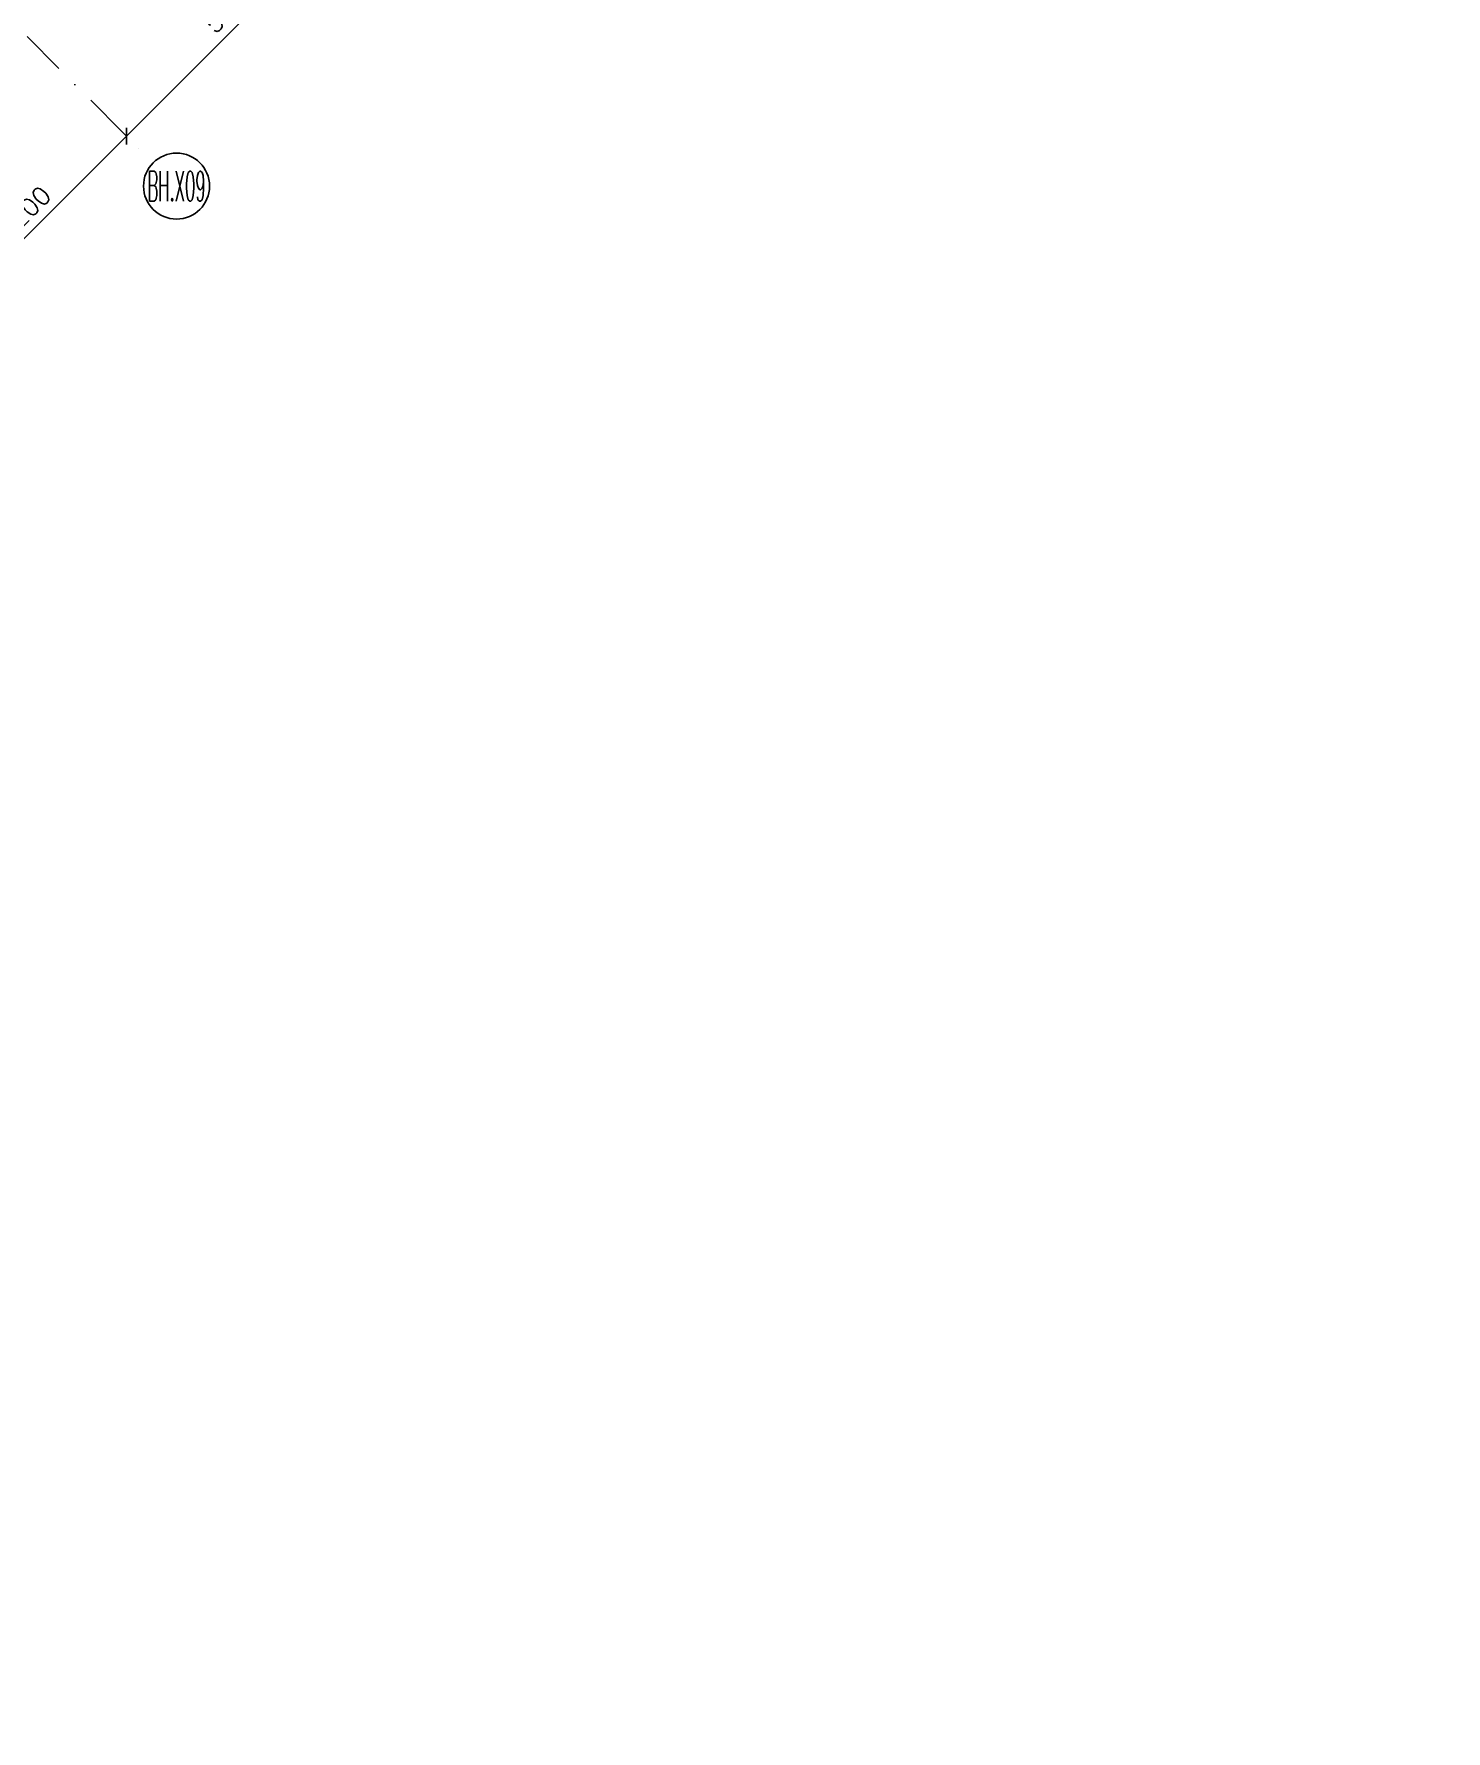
# Model space of a CAD drawing. Extents: x 660761725 to 1323371458, y 2734871439 to 5470067957.
# Drawn here: x 661340457 to 661363971, y 2735157929 to 2735186192 of the extents above; entities that cross this region are included whole.
import ezdxf
from ezdxf.enums import TextEntityAlignment as Align

# ---------------------------------------------------------------- set-up
doc = ezdxf.new("R2010")
doc.units = 0
doc.linetypes.add('AXES', pattern=[1.95, 1.2, -0.25, 0.25, -0.25])
doc.linetypes.add('sbp_axis_short', pattern=[10, 5, -2.5, 0, -2.5])
for name, color, linetype, lineweight in [('A-FLOR-PATT', 7, 'Continuous', 15), ('S-GRID', 7, 'Continuous', 9), ('S-GRID-IDEN', 7, 'Continuous', 13)]:
    doc.layers.add(name, color=color, linetype=linetype, lineweight=lineweight)
doc.layers.add('S-AXIS', color=20, linetype='AXES')
doc.layers.add('S-DIMO', color=100, linetype='Continuous')
doc.styles.add('ROMANS', font='romans.shx')
doc.styles.add('ROMANT', font='romant')
doc.dimstyles.new('S-DIMO-100', dxfattribs={"dimscale": 100, "dimtxt": 3, "dimasz": 2, "dimexe": 1.5, "dimexo": 1.5, "dimgap": 1.5, "dimtad": 1, "dimdec": 0, "dimzin": 12, "dimdsep": 46, "dimtxsty": 'ROMANS', "dimblk": 'ARCHTICK', "dimcen": 0.09, "dimdle": 1.5, "dimclrd": 8, "dimclre": 8, "dimclrt": 4, "dimadec": 0, "dimazin": 3, "dimtfac": 1, "dimtdec": 0, "dimtix": 1, "dimtmove": 1, "dimatfit": 3, "dimfxl": 1, "dimtolj": 1, "dimtzin": 0, "dimarcsym": 0})
pattern_1 = [(74.99999999999999, (0, 0), (-153.3407249233896, 41.08752341002518), [])]

# ---------------------------------------------------------------- blocks, each defined once
blk = doc.blocks.new('_ARCHTICK')
at = {"color": 0, "linetype": 'ByBlock', "const_width": 0.15}
blk.add_lwpolyline([(-0.5, -0.5), (0.5, 0.5)], dxfattribs=at)
blk = doc.blocks.new('*D106')
at = {"layer": 'S-DIMO', "color": 8, "lineweight": -2, "transparency": 16777216}
for p, q in [((662670865.278712, 2734539714.304279), (662666763.37868, 2734535612.214072)), ((662670753.1495123, 2734539614.301164), (662670653.146678, 2734539714.299362)), ((662666863.2801453, 2734535724.444356), (662666763.3737628, 2734535824.346107))]:
    blk.add_line(p, q, dxfattribs=at)
at = {"layer": 'S-DIMO', "color": 8, "lineweight": -2, "transparency": 16777216, "xscale": 200, "yscale": 200, "zscale": 200}
for p, rotation in [((662670759.2151537, 2734539608.235803), 45.00132815847456), ((662666869.4422386, 2734535718.282548), 225.0013281584746)]:
    blk.add_blockref('_ARCHTICK', p, dxfattribs=dict(at, rotation=rotation))
at = {"layer": 'S-DIMO', "color": 4, "transparency": 16777216, "insert": (662668602.1917437, 2734537875.386292), "char_height": 300, "width": 199.5440968434552, "attachment_point": 5, "rotation": 45.00132815847457, "style": 'ROMANS'}
blk.add_mtext('\\A1;5501', dxfattribs=at)
blk = doc.blocks.new('*D107')
at = {"layer": 'S-DIMO', "color": 8, "lineweight": -2, "transparency": 16777216}
for p, q in [((662666975.5054024, 2734535824.351418), (662663793.5986494, 2734532642.297144)), ((662666863.2801453, 2734535724.444356), (662666763.3733683, 2734535824.346501)), ((662663893.431664, 2734532754.595875), (662663793.5937319, 2734532854.429178))]:
    blk.add_line(p, q, dxfattribs=at)
at = {"layer": 'S-DIMO', "color": 8, "lineweight": -2, "transparency": 16777216, "xscale": 200, "yscale": 200, "zscale": 200}
for p, rotation in [((662666869.4418441, 2734535718.282943), 45.00132815847456), ((662663899.6622077, 2734532748.36562), 225.0013281584746)]:
    blk.add_blockref('_ARCHTICK', p, dxfattribs=dict(at, rotation=rotation))
at = {"layer": 'S-DIMO', "color": 4, "transparency": 16777216, "insert": (662665172.4150739, 2734534445.451398), "char_height": 300, "width": 199.5440968434552, "attachment_point": 5, "rotation": 45.00132815847457, "style": 'ROMANS'}
blk.add_mtext('\\A1;4200', dxfattribs=at)
blk = doc.blocks.new('*U1142')
at = {"layer": 'S-AXIS', "color": 3, "linetype": 'Continuous'}
blk.add_circle((0, 5.5), 5.5, dxfattribs=at)
at = {"layer": 'S-AXIS', "color": 3, "linetype": 'Continuous', "ltscale": 0.5, "style": 'ROMANT', "width": 0.4, "flags": 8}
blk.add_attdef('A', text='', height=5, dxfattribs=at).set_placement((0, 5.5), align=Align.MIDDLE_CENTER)
blk = doc.blocks.new('I am… Atomic.')
at = {"layer": 'A-FLOR-PATT', "transparency": 33554600}
h = blk.add_hatch(dxfattribs=at)
h.set_pattern_fill('ANSI31', color=8, scale=50, angle=30, style=0)
h.set_pattern_definition(pattern_1)
edge = h.paths.add_edge_path()
edge.add_line((662389967.6433319, 2734579123.010657), (662390007.8012236, 2734579503.468677))
edge.add_line((662342114.705975, 2734544592.546931), (662390007.8012234, 2734579503.468677))
edge.add_line((662363195.8073889, 2734559608.047176), (662389967.7690635, 2734579123.040917))
edge.add_line((662362417.6524743, 2734559040.823584), (662363719.8899552, 2734559990.06879))
edge.add_line((662346720.4841449, 2734547598.623516), (662362783.6519626, 2734559307.613063))
edge.add_line((662345821.5310795, 2734546943.346041), (662347578.010761, 2734548223.703842))
edge.add_line((662342292.6126368, 2734544370.997322), (662346307.4227723, 2734547297.529027))
edge.add_line((662325865.2845687, 2734528370.671522), (662342114.6925843, 2734544592.5523))
edge.add_line((662340490.7204528, 2734542572.157625), (662342149.9785906, 2734544228.604904))
edge.add_line((662339422.0417168, 2734541505.28928), (662341320.3495216, 2734543400.381265))
edge.add_line((662336597.6306283, 2734538685.662872), (662340136.8031961, 2734542218.839921))
edge.add_line((662332705.8949801, 2734534800.520002), (662336243.7133716, 2734538332.345168))
edge.add_line((662332253.0745114, 2734534348.466631), (662332782.9359009, 2734534877.430412))
edge.add_line((662326312.3910785, 2734528417.846987), (662332351.9776915, 2734534447.202265))
edge.add_line((662325865.2845687, 2734528370.671522), (662326312.3910785, 2734528417.846987))
h = blk.add_hatch(dxfattribs=at)
h.set_pattern_fill('ANSI31', color=8, scale=50, angle=30, style=0)
h.set_pattern_definition(pattern_1)
edge = h.paths.add_edge_path()
edge.add_line((662389967.6433319, 2734579123.010657), (662390007.8012236, 2734579503.468677))
edge.add_line((662390178.8400514, 2734578972.951882), (662393574.2351673, 2734576558.543434))
edge.add_line((662390389.9110394, 2734578822.862847), (662389967.7690635, 2734579123.040917))
edge.add_line((662401600.1085552, 2734571260.373601), (662390007.8012234, 2734579503.468677))
edge.add_line((662401045.2346829, 2734570742.112331), (662400996.5411683, 2734571280.666277))
edge.add_line((662400996.5411683, 2734571280.666277), (662391834.41239, 2734577795.702194))
edge.add_line((662401631.7932035, 2734570909.939), (662401600.1085552, 2734571260.373601))
edge.add_line((662398386.0115408, 2734568087.393885), (662401045.2346829, 2734570742.112331))
edge.add_line((662378065.801715, 2734545768.423274), (662383150.2610395, 2734551353.010825))
edge.add_line((662383150.2610395, 2734551353.010825), (662388234.7203641, 2734556937.598375))
edge.add_line((662388234.7203641, 2734556937.598375), (662393319.1796887, 2734562522.185926))
edge.add_line((662393319.1796887, 2734562522.185926), (662398403.6390133, 2734568106.773477))
edge.add_line((662377177.0145457, 2734544792.211362), (662378389.7704264, 2734546124.258873))
edge.add_line((662345219.5168241, 2734509691.243385), (662350637.7770958, 2734515642.46591))
edge.add_line((662350637.7770958, 2734515642.46591), (662356056.0373675, 2734521593.688435))
edge.add_line((662356056.0373675, 2734521593.688435), (662361474.2976393, 2734527544.91096))
edge.add_line((662361474.2976393, 2734527544.91096), (662366892.5579109, 2734533496.133485))
edge.add_line((662366892.5579109, 2734533496.133485), (662372310.8181826, 2734539447.35601))
edge.add_line((662372310.8181826, 2734539447.35601), (662377729.0784543, 2734545398.578536))
edge.add_line((662345267.5598451, 2734509156.384884), (662400082.3408674, 2734569362.972085))
edge.add_line((662401418.6805061, 2734570690.601139), (662400941.3227103, 2734570214.051982))
edge.add_line((662400082.3408674, 2734569362.972085), (662401631.7932035, 2734570909.939))
h = blk.add_hatch(dxfattribs=at)
h.set_pattern_fill('ANSI31', color=8, scale=50, angle=30, style=0)
h.set_pattern_definition(pattern_1)
edge = h.paths.add_edge_path()
edge.add_line((662345468.2720397, 2734510142.524049), (662345661.1307589, 2734509588.669044))
edge.add_line((662345219.5168241, 2734509691.243385), (662350637.7770958, 2734515642.46591))
edge.add_line((662350637.7770958, 2734515642.46591), (662356056.0373675, 2734521593.688435))
edge.add_line((662356056.0373675, 2734521593.688435), (662361474.2976393, 2734527544.91096))
edge.add_line((662361474.2976393, 2734527544.91096), (662366892.5579109, 2734533496.133485))
edge.add_line((662366892.5579109, 2734533496.133485), (662372310.8181826, 2734539447.35601))
edge.add_line((662372310.8181826, 2734539447.35601), (662377729.0784543, 2734545398.578536))
edge.add_line((662345267.5598451, 2734509156.384884), (662400082.3408674, 2734569362.972085))
blk = doc.blocks.new('I am… All Range.')
at = {"layer": 'S-GRID', "color": 8, "linetype": 'sbp_axis_short', "lineweight": 13, "ltscale": 150}
blk.add_line((662638694.7375193, 2734563892.988339), (662667314.0845935, 2734535273.641264), dxfattribs=at)
at = {"layer": 'S-GRID-IDEN', "color": 9}
ref = blk.add_blockref('*U1142', (662667703.0011817, 2734534334.740394), dxfattribs=dict(at, xscale=100.0000000000075, yscale=100, zscale=100.0000000000028, rotation=359.9999999381469))
ref.add_attrib('A', 'BH.X09', dxfattribs={"layer": 'S-AXIS', "color": 3, "linetype": 'Continuous', "ltscale": 0.5, "height": 499.9999999999999, "rotation": 359.9999999381469, "style": 'ROMANT', "width": 0.4000000000000299}).set_placement((662667703.0011823, 2734534884.740393), align=Align.MIDDLE_CENTER)
at = {"layer": 'S-DIMO', "color": 3}
for base, p1, p2, picture, middle in [((662666869.4422386, 2734535718.282548), (662670859.2179883, 2734539508.237605), (662666969.3486209, 2734535618.380797), '*D106', (662668602.1917437, 2734537875.386292)), ((662663899.6622077, 2734532748.36562), (662666969.3486209, 2734535618.380797), (662663999.5001398, 2734532648.532316), '*D107', (662665172.4150739, 2734534445.451398))]:
    dim = blk.add_linear_dim(base=base, p1=p1, p2=p2, angle=45.00132815847456, dimstyle='S-DIMO-100', dxfattribs=at)
    dim.commit()
    dim.dimension.update_dxf_attribs({"geometry": picture, "text_midpoint": middle})

msp = doc.modelspace()

# ---------------------------------------------------------------- block references
at = {"layer": 'S-AXIS'}
for name, p in [('I am… All Range.', (-1324871.764261603, 648773.0851540565)), ('I am… Atomic.', (-1037661.144730687, 648773.0851540565))]:
    msp.add_blockref(name, p, dxfattribs=at)

doc.saveas('drawing.dxf')
